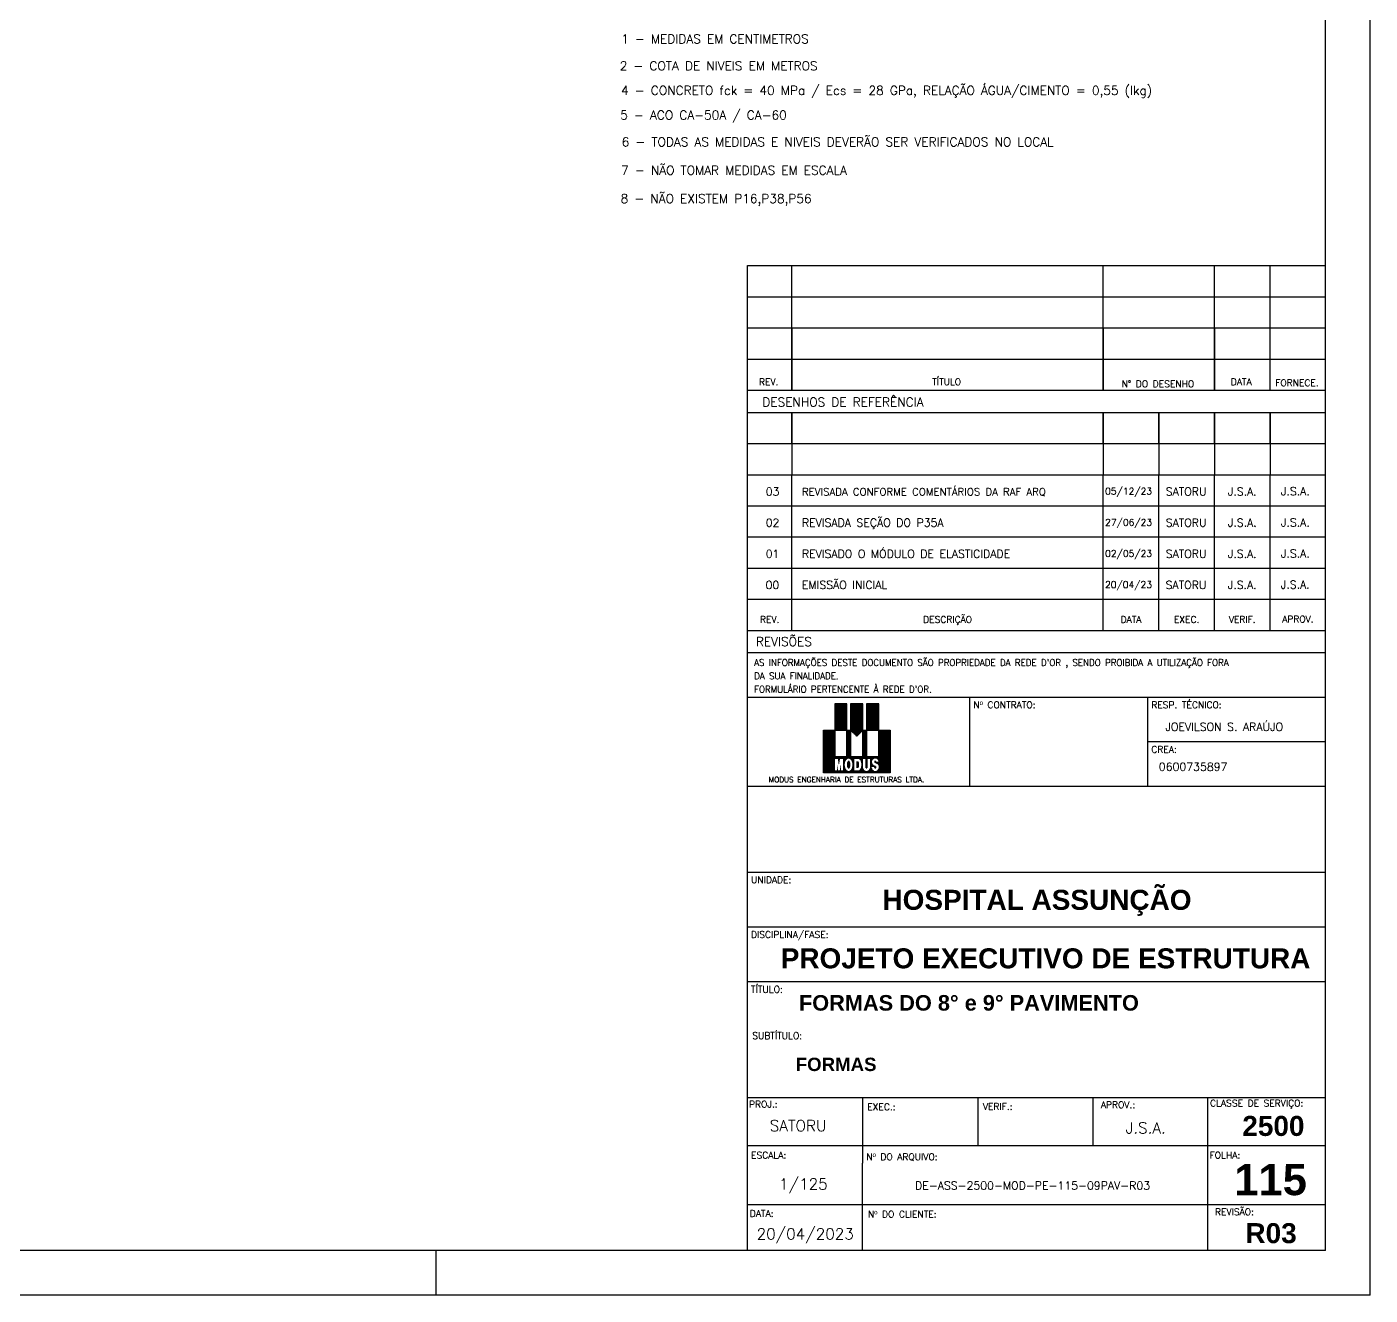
# Model space of a CAD drawing. Extents: x 551734 to 566609, y -375 to 10137.
# Drawn here: x 562834 to 566609, y -375 to 3188 of the extents above; entities that cross this region are included whole.
import ezdxf
from ezdxf.enums import TextEntityAlignment as Align

# ---------------------------------------------------------------- set-up
doc = ezdxf.new("R2010")
doc.units = 0
doc.header["$LTSCALE"] = 125
doc.header["$MEASUREMENT"] = 0
doc.layers.get('0').update_dxf_attribs({"linetype": 'CONTINUOUS'})
for name, color, linetype in [('01-FORM', 7, 'CONTINUOUS'), ('01TEXT', 2, 'CONTINUOUS'), ('216', 7, 'CONTINUOUS'), ('222', 6, 'CONTINUOUS'), ('226', 10, 'CONTINUOUS'), ('254', 254, 'CONTINUOUS'), ('car-t01', 1, 'CONTINUOUS')]:
    doc.layers.add(name, color=color, linetype=linetype)
doc.styles.add('ROMANS', font='ROMANS.shx')
doc.styles.get("Standard").update_dxf_attribs({"font": 'ROMANS.SHX'})

msp = doc.modelspace()

# ---------------------------------------------------------------- linework, layer by layer
for p, q in [((566609.2, -375.3), (566609.2, 10137.2)), ((563984.2, -375.3), (563984.2, -250.3)), ((566609.2, -375.3), (551734.2, -375.3))]:
    msp.add_line(p, q)
msp.add_lwpolyline([(563984.2, -375.3), (563984.2, -250.3)])
at = {"layer": '222'}
for q in [(566484.2, 10012.2), (552046.7, -250.3)]:
    msp.add_line((566484.2, -250.3), q, dxfattribs=at)
at = {"layer": '226'}
for p, q in [((565104.4, 1286), (565138.6, 1286)), ((565104.4, 1284.6), (565138.6, 1284.6)), ((565149.1, 1286), (565183.3, 1286)), ((565149.1, 1284.6), (565183.3, 1284.6)), ((565193.8, 1286), (565228, 1286)), ((565193.8, 1284.6), (565228, 1284.6)), ((565104.4, 1283.2), (565138.6, 1283.2)), ((565104.4, 1281.7), (565138.6, 1281.7)), ((565104.4, 1280.3), (565138.6, 1280.3)), ((565104.4, 1278.9), (565138.6, 1278.9)), ((565104.4, 1277.5), (565138.6, 1277.5)), ((565104.4, 1276), (565138.6, 1276)), ((565104.4, 1274.6), (565138.6, 1274.6)), ((565104.4, 1273.2), (565138.6, 1273.2)), ((565104.4, 1271.8), (565138.6, 1271.8)), ((565104.4, 1270.3), (565138.6, 1270.3)), ((565104.4, 1268.9), (565138.6, 1268.9)), ((565104.4, 1267.5), (565138.6, 1267.5)), ((565104.4, 1266.1), (565138.6, 1266.1)), ((565104.4, 1264.6), (565138.6, 1264.6)), ((565104.4, 1263.2), (565138.6, 1263.2)), ((565104.4, 1261.8), (565138.6, 1261.8)), ((565104.4, 1260.3), (565138.6, 1260.3)), ((565104.4, 1258.9), (565138.6, 1258.9)), ((565104.4, 1257.5), (565138.6, 1257.5)), ((565104.4, 1256.1), (565138.6, 1256.1)), ((565104.4, 1254.6), (565138.6, 1254.6)), ((565104.4, 1253.2), (565138.6, 1253.2)), ((565104.4, 1251.8), (565138.6, 1251.8)), ((565104.4, 1250.4), (565138.6, 1250.4)), ((565104.4, 1248.9), (565138.6, 1248.9)), ((565104.4, 1247.5), (565138.6, 1247.5)), ((565104.4, 1246.1), (565138.6, 1246.1)), ((565149.1, 1283.2), (565183.3, 1283.2)), ((565149.1, 1281.7), (565183.3, 1281.7)), ((565149.1, 1280.3), (565183.3, 1280.3)), ((565149.1, 1278.9), (565183.3, 1278.9)), ((565149.1, 1277.5), (565183.3, 1277.5)), ((565149.1, 1276), (565183.3, 1276)), ((565149.1, 1274.6), (565183.3, 1274.6)), ((565149.1, 1273.2), (565183.3, 1273.2)), ((565149.1, 1271.8), (565183.3, 1271.8)), ((565149.1, 1270.3), (565183.3, 1270.3)), ((565149.1, 1268.9), (565183.3, 1268.9)), ((565149.1, 1267.5), (565183.3, 1267.5)), ((565149.1, 1266.1), (565183.3, 1266.1)), ((565149.1, 1264.6), (565183.3, 1264.6)), ((565149.1, 1263.2), (565183.3, 1263.2)), ((565149.1, 1261.8), (565183.3, 1261.8)), ((565149.1, 1260.3), (565183.3, 1260.3)), ((565149.1, 1258.9), (565183.3, 1258.9)), ((565149.1, 1257.5), (565183.3, 1257.5)), ((565149.1, 1256.1), (565183.3, 1256.1)), ((565149.1, 1254.6), (565183.3, 1254.6)), ((565149.1, 1253.2), (565183.3, 1253.2)), ((565149.1, 1251.8), (565183.3, 1251.8)), ((565149.1, 1250.4), (565183.3, 1250.4)), ((565149.1, 1248.9), (565183.3, 1248.9)), ((565149.1, 1247.5), (565183.3, 1247.5)), ((565149.1, 1246.1), (565183.3, 1246.1)), ((565193.8, 1283.2), (565228, 1283.2)), ((565193.8, 1281.7), (565228, 1281.7)), ((565193.8, 1280.3), (565228, 1280.3)), ((565193.8, 1278.9), (565228, 1278.9)), ((565193.8, 1277.5), (565228, 1277.5)), ((565193.8, 1276), (565228, 1276)), ((565193.8, 1274.6), (565228, 1274.6)), ((565193.8, 1273.2), (565228, 1273.2)), ((565193.8, 1271.8), (565228, 1271.8)), ((565193.8, 1270.3), (565228, 1270.3)), ((565193.8, 1268.9), (565228, 1268.9)), ((565193.8, 1267.5), (565228, 1267.5)), ((565193.8, 1266.1), (565228, 1266.1)), ((565193.8, 1264.6), (565228, 1264.6)), ((565193.8, 1263.2), (565228, 1263.2)), ((565193.8, 1261.8), (565228, 1261.8)), ((565193.8, 1260.3), (565228, 1260.3)), ((565193.8, 1258.9), (565228, 1258.9)), ((565193.8, 1257.5), (565228, 1257.5)), ((565193.8, 1256.1), (565228, 1256.1)), ((565193.8, 1254.6), (565228, 1254.6)), ((565193.8, 1253.2), (565228, 1253.2)), ((565193.8, 1251.8), (565228, 1251.8)), ((565193.8, 1250.4), (565228, 1250.4)), ((565193.8, 1248.9), (565228, 1248.9)), ((565193.8, 1247.5), (565228, 1247.5)), ((565193.8, 1246.1), (565228, 1246.1)), ((565072.4, 1092.7), (565072.4, 1212.5)), ((565072.4, 1212.5), (565104.4, 1212.5)), ((565072.4, 1211.9), (565104.4, 1211.9)), ((565072.4, 1210.4), (565104.4, 1210.4)), ((565072.4, 1209), (565104.4, 1209)), ((565104.4, 1244.7), (565138.6, 1244.7)), ((565104.4, 1243.2), (565138.6, 1243.2)), ((565104.4, 1241.8), (565138.6, 1241.8)), ((565104.4, 1240.4), (565138.6, 1240.4)), ((565104.4, 1239), (565138.6, 1239)), ((565104.4, 1237.5), (565138.6, 1237.5)), ((565104.4, 1236.1), (565138.6, 1236.1)), ((565104.4, 1234.7), (565138.6, 1234.7)), ((565104.4, 1233.3), (565138.6, 1233.3)), ((565104.4, 1231.8), (565138.6, 1231.8)), ((565104.4, 1230.4), (565138.6, 1230.4)), ((565104.4, 1229), (565138.6, 1229)), ((565104.4, 1227.6), (565138.6, 1227.6)), ((565104.4, 1226.1), (565138.6, 1226.1)), ((565104.4, 1224.7), (565138.6, 1224.7)), ((565104.4, 1223.3), (565138.6, 1223.3)), ((565104.4, 1221.8), (565138.6, 1221.8)), ((565104.4, 1220.4), (565138.6, 1220.4)), ((565104.4, 1219), (565138.6, 1219)), ((565104.4, 1217.6), (565138.6, 1217.6)), ((565104.4, 1216.1), (565138.6, 1216.1)), ((565104.4, 1214.7), (565138.6, 1214.7)), ((565104.4, 1213.3), (565138.6, 1213.3)), ((565104.4, 1212.5), (565104.4, 1138.3)), ((565138.6, 1138.3), (565138.6, 1212.5)), ((565138.6, 1212.5), (565149.1, 1212.5)), ((565138.6, 1211.9), (565149.1, 1211.9)), ((565138.6, 1210.4), (565149.1, 1210.4)), ((565138.6, 1209), (565149.1, 1209)), ((565149.1, 1244.7), (565183.3, 1244.7)), ((565149.1, 1243.2), (565183.3, 1243.2)), ((565149.1, 1241.8), (565183.3, 1241.8)), ((565149.1, 1240.4), (565183.3, 1240.4)), ((565149.1, 1239), (565183.3, 1239)), ((565149.1, 1237.5), (565183.3, 1237.5)), ((565149.1, 1236.1), (565183.3, 1236.1)), ((565149.1, 1234.7), (565183.3, 1234.7)), ((565149.1, 1233.3), (565183.3, 1233.3)), ((565149.1, 1231.8), (565183.3, 1231.8)), ((565149.1, 1230.4), (565183.3, 1230.4)), ((565149.1, 1229), (565183.3, 1229)), ((565149.1, 1227.6), (565183.3, 1227.6)), ((565149.1, 1226.1), (565183.3, 1226.1)), ((565149.1, 1224.7), (565183.3, 1224.7)), ((565149.1, 1223.3), (565183.3, 1223.3)), ((565149.1, 1221.8), (565183.3, 1221.8)), ((565149.1, 1220.4), (565183.3, 1220.4)), ((565149.1, 1219), (565183.3, 1219)), ((565149.1, 1217.6), (565183.3, 1217.6)), ((565149.1, 1216.1), (565183.3, 1216.1)), ((565149.1, 1214.7), (565183.3, 1214.7)), ((565149.1, 1213.3), (565183.3, 1213.3)), ((565149.1, 1212.5), (565149.1, 1138.3)), ((565149.7, 1211.9), (565182.7, 1211.9)), ((565151.1, 1210.4), (565181.3, 1210.4)), ((565152.5, 1209), (565179.9, 1209)), ((565183.3, 1138.3), (565183.3, 1212.5)), ((565183.3, 1212.5), (565193.8, 1212.5)), ((565183.3, 1211.9), (565193.8, 1211.9)), ((565183.3, 1210.4), (565193.8, 1210.4)), ((565183.3, 1209), (565193.8, 1209)), ((565193.8, 1244.7), (565228, 1244.7)), ((565193.8, 1243.2), (565228, 1243.2)), ((565193.8, 1241.8), (565228, 1241.8)), ((565193.8, 1240.4), (565228, 1240.4)), ((565193.8, 1239), (565228, 1239)), ((565193.8, 1237.5), (565228, 1237.5)), ((565193.8, 1236.1), (565228, 1236.1)), ((565193.8, 1234.7), (565228, 1234.7)), ((565193.8, 1233.3), (565228, 1233.3)), ((565193.8, 1231.8), (565228, 1231.8)), ((565193.8, 1230.4), (565228, 1230.4)), ((565193.8, 1229), (565228, 1229)), ((565193.8, 1227.6), (565228, 1227.6)), ((565193.8, 1226.1), (565228, 1226.1)), ((565193.8, 1224.7), (565228, 1224.7)), ((565193.8, 1223.3), (565228, 1223.3)), ((565193.8, 1221.8), (565228, 1221.8)), ((565193.8, 1220.4), (565228, 1220.4)), ((565193.8, 1219), (565228, 1219)), ((565193.8, 1217.6), (565228, 1217.6)), ((565193.8, 1216.1), (565228, 1216.1)), ((565193.8, 1214.7), (565228, 1214.7)), ((565193.8, 1213.3), (565228, 1213.3)), ((565193.8, 1212.5), (565193.8, 1138.3)), ((565228, 1212.5), (565260, 1212.5)), ((565228, 1138.3), (565228, 1212.5)), ((565228, 1211.9), (565260, 1211.9)), ((565228, 1210.4), (565260, 1210.4)), ((565228, 1209), (565260, 1209)), ((565260, 1212.5), (565260, 1092.7)), ((565072.4, 1207.6), (565104.4, 1207.6)), ((565072.4, 1206.2), (565104.4, 1206.2)), ((565072.4, 1204.7), (565104.4, 1204.7)), ((565072.4, 1203.3), (565104.4, 1203.3)), ((565072.4, 1201.9), (565104.4, 1201.9)), ((565072.4, 1200.5), (565104.4, 1200.5)), ((565072.4, 1199), (565104.4, 1199)), ((565072.4, 1197.6), (565104.4, 1197.6)), ((565072.4, 1196.2), (565104.4, 1196.2)), ((565072.4, 1194.8), (565104.4, 1194.8)), ((565072.4, 1193.3), (565104.4, 1193.3)), ((565072.4, 1191.9), (565104.4, 1191.9)), ((565072.4, 1190.5), (565104.4, 1190.5)), ((565072.4, 1189), (565104.4, 1189)), ((565072.4, 1187.6), (565104.4, 1187.6)), ((565072.4, 1186.2), (565104.4, 1186.2)), ((565072.4, 1184.8), (565104.4, 1184.8)), ((565072.4, 1183.3), (565104.4, 1183.3)), ((565072.4, 1181.9), (565104.4, 1181.9)), ((565072.4, 1180.5), (565104.4, 1180.5)), ((565072.4, 1179.1), (565104.4, 1179.1)), ((565072.4, 1177.6), (565104.4, 1177.6)), ((565072.4, 1176.2), (565104.4, 1176.2)), ((565072.4, 1174.8), (565104.4, 1174.8)), ((565072.4, 1173.4), (565104.4, 1173.4)), ((565072.4, 1171.9), (565104.4, 1171.9)), ((565072.4, 1170.5), (565104.4, 1170.5)), ((565138.6, 1207.6), (565149.1, 1207.6)), ((565138.6, 1206.2), (565149.1, 1206.2)), ((565138.6, 1204.7), (565149.1, 1204.7)), ((565138.6, 1203.3), (565149.1, 1203.3)), ((565138.6, 1201.9), (565149.1, 1201.9)), ((565138.6, 1200.5), (565149.1, 1200.5)), ((565138.6, 1199), (565149.1, 1199)), ((565138.6, 1197.6), (565149.1, 1197.6)), ((565138.6, 1196.2), (565149.1, 1196.2)), ((565138.6, 1194.8), (565149.1, 1194.8)), ((565138.6, 1193.3), (565149.1, 1193.3)), ((565138.6, 1191.9), (565149.1, 1191.9)), ((565138.6, 1190.5), (565149.1, 1190.5)), ((565138.6, 1189), (565149.1, 1189)), ((565138.6, 1187.6), (565149.1, 1187.6)), ((565138.6, 1186.2), (565149.1, 1186.2)), ((565138.6, 1184.8), (565149.1, 1184.8)), ((565138.6, 1183.3), (565149.1, 1183.3)), ((565138.6, 1181.9), (565149.1, 1181.9)), ((565138.6, 1180.5), (565149.1, 1180.5)), ((565138.6, 1179.1), (565149.1, 1179.1)), ((565138.6, 1177.6), (565149.1, 1177.6)), ((565138.6, 1176.2), (565149.1, 1176.2)), ((565138.6, 1174.8), (565149.1, 1174.8)), ((565138.6, 1173.4), (565149.1, 1173.4)), ((565138.6, 1171.9), (565149.1, 1171.9)), ((565138.6, 1170.5), (565149.1, 1170.5)), ((565154, 1207.6), (565178.4, 1207.6)), ((565155.4, 1206.2), (565177, 1206.2)), ((565156.8, 1204.7), (565175.6, 1204.7)), ((565158.3, 1203.3), (565174.1, 1203.3)), ((565159.7, 1201.9), (565172.7, 1201.9)), ((565161.1, 1200.5), (565171.3, 1200.5)), ((565162.5, 1199), (565169.9, 1199)), ((565164, 1197.6), (565168.4, 1197.6)), ((565165.4, 1196.2), (565167, 1196.2)), ((565183.3, 1207.6), (565193.8, 1207.6)), ((565183.3, 1206.2), (565193.8, 1206.2)), ((565183.3, 1204.7), (565193.8, 1204.7)), ((565183.3, 1203.3), (565193.8, 1203.3)), ((565183.3, 1201.9), (565193.8, 1201.9)), ((565183.3, 1200.5), (565193.8, 1200.5)), ((565183.3, 1199), (565193.8, 1199)), ((565183.3, 1197.6), (565193.8, 1197.6)), ((565183.3, 1196.2), (565193.8, 1196.2)), ((565183.3, 1194.8), (565193.8, 1194.8)), ((565183.3, 1193.3), (565193.8, 1193.3)), ((565183.3, 1191.9), (565193.8, 1191.9)), ((565183.3, 1190.5), (565193.8, 1190.5)), ((565183.3, 1189), (565193.8, 1189)), ((565183.3, 1187.6), (565193.8, 1187.6)), ((565183.3, 1186.2), (565193.8, 1186.2)), ((565183.3, 1184.8), (565193.8, 1184.8)), ((565183.3, 1183.3), (565193.8, 1183.3)), ((565183.3, 1181.9), (565193.8, 1181.9)), ((565183.3, 1180.5), (565193.8, 1180.5)), ((565183.3, 1179.1), (565193.8, 1179.1)), ((565183.3, 1177.6), (565193.8, 1177.6)), ((565183.3, 1176.2), (565193.8, 1176.2)), ((565183.3, 1174.8), (565193.8, 1174.8)), ((565183.3, 1173.4), (565193.8, 1173.4)), ((565183.3, 1171.9), (565193.8, 1171.9)), ((565183.3, 1170.5), (565193.8, 1170.5)), ((565228, 1207.6), (565260, 1207.6)), ((565228, 1206.2), (565260, 1206.2)), ((565228, 1204.7), (565260, 1204.7)), ((565228, 1203.3), (565260, 1203.3)), ((565228, 1201.9), (565260, 1201.9)), ((565228, 1200.5), (565260, 1200.5)), ((565228, 1199), (565260, 1199)), ((565228, 1197.6), (565260, 1197.6)), ((565228, 1196.2), (565260, 1196.2)), ((565228, 1194.8), (565260, 1194.8)), ((565228, 1193.3), (565260, 1193.3)), ((565228, 1191.9), (565260, 1191.9)), ((565228, 1190.5), (565260, 1190.5)), ((565228, 1189), (565260, 1189)), ((565228, 1187.6), (565260, 1187.6)), ((565228, 1186.2), (565260, 1186.2)), ((565228, 1184.8), (565260, 1184.8)), ((565228, 1183.3), (565260, 1183.3)), ((565228, 1181.9), (565260, 1181.9)), ((565228, 1180.5), (565260, 1180.5)), ((565228, 1179.1), (565260, 1179.1)), ((565228, 1177.6), (565260, 1177.6)), ((565228, 1176.2), (565260, 1176.2)), ((565228, 1174.8), (565260, 1174.8)), ((565228, 1173.4), (565260, 1173.4)), ((565228, 1171.9), (565260, 1171.9)), ((565228, 1170.5), (565260, 1170.5)), ((565072.4, 1169.1), (565104.4, 1169.1)), ((565072.4, 1167.7), (565104.4, 1167.7)), ((565072.4, 1166.2), (565104.4, 1166.2)), ((565072.4, 1164.8), (565104.4, 1164.8)), ((565072.4, 1163.4), (565104.4, 1163.4)), ((565072.4, 1162), (565104.4, 1162)), ((565072.4, 1160.5), (565104.4, 1160.5)), ((565072.4, 1159.1), (565104.4, 1159.1)), ((565072.4, 1157.7), (565104.4, 1157.7)), ((565072.4, 1156.3), (565104.4, 1156.3)), ((565072.4, 1154.8), (565104.4, 1154.8)), ((565072.4, 1153.4), (565104.4, 1153.4)), ((565072.4, 1152), (565104.4, 1152)), ((565072.4, 1150.5), (565104.4, 1150.5)), ((565072.4, 1149.1), (565104.4, 1149.1)), ((565072.4, 1147.7), (565104.4, 1147.7)), ((565072.4, 1146.3), (565104.4, 1146.3)), ((565072.4, 1144.8), (565104.4, 1144.8)), ((565072.4, 1143.4), (565104.4, 1143.4)), ((565072.4, 1142), (565104.4, 1142)), ((565072.4, 1140.6), (565104.4, 1140.6)), ((565072.4, 1139.1), (565104.4, 1139.1)), ((565072.4, 1137.7), (565260, 1137.7)), ((565072.4, 1136.3), (565260, 1136.3)), ((565072.4, 1134.9), (565260, 1134.9)), ((565072.4, 1133.4), (565140.6, 1133.4)), ((565104.4, 1138.3), (565138.6, 1138.3)), ((565138.6, 1169.1), (565149.1, 1169.1)), ((565138.6, 1167.7), (565149.1, 1167.7)), ((565138.6, 1166.2), (565149.1, 1166.2)), ((565138.6, 1164.8), (565149.1, 1164.8)), ((565138.6, 1163.4), (565149.1, 1163.4)), ((565138.6, 1162), (565149.1, 1162)), ((565138.6, 1160.5), (565149.1, 1160.5)), ((565138.6, 1159.1), (565149.1, 1159.1)), ((565138.6, 1157.7), (565149.1, 1157.7)), ((565138.6, 1156.3), (565149.1, 1156.3)), ((565138.6, 1154.8), (565149.1, 1154.8)), ((565138.6, 1153.4), (565149.1, 1153.4)), ((565138.6, 1152), (565149.1, 1152)), ((565138.6, 1150.5), (565149.1, 1150.5)), ((565138.6, 1149.1), (565149.1, 1149.1)), ((565138.6, 1147.7), (565149.1, 1147.7)), ((565138.6, 1146.3), (565149.1, 1146.3)), ((565138.6, 1144.8), (565149.1, 1144.8)), ((565138.6, 1143.4), (565149.1, 1143.4)), ((565138.6, 1142), (565149.1, 1142)), ((565138.6, 1140.6), (565149.1, 1140.6)), ((565138.6, 1139.1), (565149.1, 1139.1)), ((565146.3, 1133.4), (565214.1, 1133.4)), ((565149.1, 1138.3), (565183.3, 1138.3)), ((565183.3, 1169.1), (565193.8, 1169.1)), ((565183.3, 1167.7), (565193.8, 1167.7)), ((565183.3, 1166.2), (565193.8, 1166.2)), ((565183.3, 1164.8), (565193.8, 1164.8)), ((565183.3, 1163.4), (565193.8, 1163.4)), ((565183.3, 1162), (565193.8, 1162)), ((565183.3, 1160.5), (565193.8, 1160.5)), ((565183.3, 1159.1), (565193.8, 1159.1)), ((565183.3, 1157.7), (565193.8, 1157.7)), ((565183.3, 1156.3), (565193.8, 1156.3)), ((565183.3, 1154.8), (565193.8, 1154.8)), ((565183.3, 1153.4), (565193.8, 1153.4)), ((565183.3, 1152), (565193.8, 1152)), ((565183.3, 1150.5), (565193.8, 1150.5)), ((565183.3, 1149.1), (565193.8, 1149.1)), ((565183.3, 1147.7), (565193.8, 1147.7)), ((565183.3, 1146.3), (565193.8, 1146.3)), ((565183.3, 1144.8), (565193.8, 1144.8)), ((565183.3, 1143.4), (565193.8, 1143.4)), ((565183.3, 1142), (565193.8, 1142)), ((565183.3, 1140.6), (565193.8, 1140.6)), ((565183.3, 1139.1), (565193.8, 1139.1)), ((565193.8, 1138.3), (565228, 1138.3)), ((565223, 1133.4), (565260, 1133.4)), ((565228, 1169.1), (565260, 1169.1)), ((565228, 1167.7), (565260, 1167.7)), ((565228, 1166.2), (565260, 1166.2)), ((565228, 1164.8), (565260, 1164.8)), ((565228, 1163.4), (565260, 1163.4)), ((565228, 1162), (565260, 1162)), ((565228, 1160.5), (565260, 1160.5)), ((565228, 1159.1), (565260, 1159.1)), ((565228, 1157.7), (565260, 1157.7)), ((565228, 1156.3), (565260, 1156.3)), ((565228, 1154.8), (565260, 1154.8)), ((565228, 1153.4), (565260, 1153.4)), ((565228, 1152), (565260, 1152)), ((565228, 1150.5), (565260, 1150.5)), ((565228, 1149.1), (565260, 1149.1)), ((565228, 1147.7), (565260, 1147.7)), ((565228, 1146.3), (565260, 1146.3)), ((565228, 1144.8), (565260, 1144.8)), ((565228, 1143.4), (565260, 1143.4)), ((565228, 1142), (565260, 1142)), ((565228, 1140.6), (565260, 1140.6)), ((565228, 1139.1), (565260, 1139.1)), ((565072.4, 1132), (565104.3, 1132)), ((565072.4, 1130.6), (565104.3, 1130.6)), ((565072.4, 1129.2), (565104.3, 1129.2)), ((565072.4, 1127.7), (565104.3, 1127.7)), ((565072.4, 1126.3), (565104.3, 1126.3)), ((565072.4, 1124.9), (565104.3, 1124.9)), ((565072.4, 1123.5), (565104.3, 1123.5)), ((565072.4, 1122), (565104.3, 1122)), ((565072.4, 1120.6), (565104.3, 1120.6)), ((565072.4, 1119.2), (565104.3, 1119.2)), ((565072.4, 1117.8), (565104.3, 1117.8)), ((565072.4, 1116.3), (565104.3, 1116.3)), ((565072.4, 1114.9), (565104.3, 1114.9)), ((565072.4, 1113.5), (565104.3, 1113.5)), ((565072.4, 1112), (565104.3, 1112)), ((565072.4, 1110.6), (565104.3, 1110.6)), ((565072.4, 1109.2), (565104.3, 1109.2)), ((565072.4, 1107.8), (565104.3, 1107.8)), ((565072.4, 1106.3), (565104.3, 1106.3)), ((565072.4, 1104.9), (565104.3, 1104.9)), ((565072.4, 1103.5), (565104.3, 1103.5)), ((565072.4, 1102.1), (565104.3, 1102.1)), ((565072.4, 1100.6), (565104.3, 1100.6)), ((565072.4, 1099.2), (565104.3, 1099.2)), ((565072.4, 1097.8), (565139.9, 1097.8)), ((565072.4, 1096.4), (565260, 1096.4)), ((565072.4, 1094.9), (565260, 1094.9)), ((565110.9, 1113.5), (565110.9, 1113.5)), ((565110.9, 1112), (565111.1, 1112)), ((565110.9, 1110.6), (565111.4, 1110.6)), ((565110.9, 1109.2), (565111.6, 1109.2)), ((565110.9, 1107.8), (565111.8, 1107.8)), ((565110.9, 1106.3), (565112.1, 1106.3)), ((565110.9, 1104.9), (565112.3, 1104.9)), ((565110.9, 1103.5), (565112.5, 1103.5)), ((565110.9, 1102.1), (565112.8, 1102.1)), ((565110.9, 1100.6), (565113, 1100.6)), ((565110.9, 1099.2), (565113.3, 1099.2)), ((565113.7, 1132), (565118.7, 1132)), ((565113.9, 1130.6), (565118.5, 1130.6)), ((565114.1, 1129.2), (565118.2, 1129.2)), ((565114.4, 1127.7), (565118, 1127.7)), ((565114.6, 1126.3), (565117.7, 1126.3)), ((565114.8, 1124.9), (565117.5, 1124.9)), ((565115, 1123.5), (565117.3, 1123.5)), ((565115.2, 1122), (565117, 1122)), ((565115.4, 1120.6), (565116.8, 1120.6)), ((565115.6, 1119.2), (565116.6, 1119.2)), ((565115.8, 1117.8), (565116.3, 1117.8)), ((565116, 1116.3), (565116.1, 1116.3)), ((565119, 1099.2), (565121.3, 1099.2)), ((565119.3, 1100.6), (565121.4, 1100.6)), ((565119.5, 1102.1), (565121.4, 1102.1)), ((565119.7, 1103.5), (565121.4, 1103.5)), ((565120, 1104.9), (565121.4, 1104.9)), ((565120.2, 1106.3), (565121.4, 1106.3)), ((565120.4, 1107.8), (565121.4, 1107.8)), ((565120.7, 1109.2), (565121.4, 1109.2)), ((565120.9, 1110.6), (565121.4, 1110.6)), ((565121.1, 1112), (565121.4, 1112)), ((565121.4, 1113.5), (565121.4, 1113.5)), ((565128.2, 1132), (565138.3, 1132)), ((565128.2, 1130.6), (565136.8, 1130.6)), ((565128.2, 1129.2), (565135.7, 1129.2)), ((565128.2, 1127.7), (565134.8, 1127.7)), ((565128.2, 1126.3), (565134.1, 1126.3)), ((565128.2, 1124.9), (565133.5, 1124.9)), ((565128.2, 1123.5), (565133.1, 1123.5)), ((565128.2, 1122), (565132.7, 1122)), ((565128.2, 1120.6), (565132.4, 1120.6)), ((565128.2, 1119.2), (565132.2, 1119.2)), ((565128.2, 1117.8), (565132.1, 1117.8)), ((565128.2, 1116.3), (565132, 1116.3)), ((565128.2, 1114.9), (565132, 1114.9)), ((565128.2, 1113.5), (565132.1, 1113.5)), ((565128.2, 1112), (565132.2, 1112)), ((565128.2, 1110.6), (565132.4, 1110.6)), ((565128.2, 1109.2), (565132.7, 1109.2)), ((565128.2, 1107.8), (565133, 1107.8)), ((565128.2, 1106.3), (565133.4, 1106.3)), ((565128.2, 1104.9), (565134, 1104.9)), ((565128.2, 1103.5), (565134.7, 1103.5)), ((565128.2, 1102.1), (565135.5, 1102.1)), ((565128.2, 1100.6), (565136.5, 1100.6)), ((565128.2, 1099.2), (565137.9, 1099.2)), ((565139.1, 1116.3), (565147.7, 1116.3)), ((565139.1, 1114.9), (565147.7, 1114.9)), ((565139.2, 1117.8), (565147.6, 1117.8)), ((565139.2, 1113.5), (565147.6, 1113.5)), ((565139.4, 1119.2), (565147.4, 1119.2)), ((565139.4, 1112), (565147.5, 1112)), ((565139.7, 1120.6), (565147.1, 1120.6)), ((565139.7, 1110.6), (565147.2, 1110.6)), ((565140.1, 1109.2), (565146.7, 1109.2)), ((565140.2, 1122), (565146.6, 1122)), ((565140.8, 1107.8), (565146.1, 1107.8)), ((565140.9, 1123.5), (565145.9, 1123.5)), ((565141.9, 1106.3), (565144.9, 1106.3)), ((565142.1, 1124.9), (565144.7, 1124.9)), ((565147, 1097.8), (565190.3, 1097.8)), ((565148.5, 1132), (565158.6, 1132)), ((565148.9, 1099.2), (565158.6, 1099.2)), ((565150, 1130.6), (565158.6, 1130.6)), ((565150.3, 1100.6), (565158.6, 1100.6)), ((565151.1, 1129.2), (565158.6, 1129.2)), ((565151.3, 1102.1), (565158.6, 1102.1)), ((565152, 1127.7), (565158.6, 1127.7)), ((565152.2, 1103.5), (565158.6, 1103.5)), ((565152.7, 1126.3), (565158.6, 1126.3)), ((565152.9, 1104.9), (565158.6, 1104.9)), ((565153.3, 1124.9), (565158.6, 1124.9)), ((565153.4, 1106.3), (565158.6, 1106.3)), ((565153.7, 1123.5), (565158.6, 1123.5)), ((565153.8, 1107.8), (565158.6, 1107.8)), ((565154.1, 1122), (565158.6, 1122)), ((565154.2, 1109.2), (565158.6, 1109.2)), ((565154.4, 1120.6), (565158.6, 1120.6)), ((565154.4, 1110.6), (565158.6, 1110.6)), ((565154.6, 1119.2), (565158.6, 1119.2)), ((565154.6, 1112), (565158.6, 1112)), ((565154.7, 1117.8), (565158.6, 1117.8)), ((565154.8, 1116.3), (565158.6, 1116.3)), ((565154.8, 1114.9), (565158.6, 1114.9)), ((565154.8, 1113.5), (565158.6, 1113.5)), ((565165.4, 1123.5), (565170, 1123.5)), ((565165.4, 1122), (565171.1, 1122)), ((565165.4, 1120.6), (565171.7, 1120.6)), ((565165.4, 1119.2), (565172.1, 1119.2)), ((565165.4, 1117.8), (565172.3, 1117.8)), ((565165.4, 1116.3), (565172.4, 1116.3)), ((565165.4, 1114.9), (565172.4, 1114.9)), ((565165.4, 1113.5), (565172.4, 1113.5)), ((565165.4, 1112), (565172.3, 1112)), ((565165.4, 1110.6), (565172, 1110.6)), ((565165.4, 1109.2), (565171.2, 1109.2)), ((565165.4, 1107.8), (565170.1, 1107.8)), ((565173.8, 1099.2), (565187.6, 1099.2)), ((565173.9, 1132), (565183.3, 1132)), ((565175.2, 1100.6), (565186.2, 1100.6)), ((565175.4, 1130.6), (565183.3, 1130.6)), ((565176.2, 1102.1), (565185.3, 1102.1)), ((565176.4, 1129.2), (565183.3, 1129.2)), ((565177.1, 1103.5), (565184.7, 1103.5)), ((565177.4, 1127.7), (565183.3, 1127.7)), ((565177.8, 1104.9), (565184.1, 1104.9)), ((565177.9, 1126.3), (565183.3, 1126.3)), ((565178.3, 1106.3), (565183.8, 1106.3)), ((565178.5, 1124.9), (565183.3, 1124.9)), ((565178.7, 1107.8), (565183.5, 1107.8)), ((565178.8, 1123.5), (565183.3, 1123.5)), ((565179.1, 1122), (565183.3, 1122)), ((565179.1, 1109.2), (565183.4, 1109.2)), ((565179.2, 1120.6), (565183.4, 1120.6)), ((565179.2, 1110.6), (565183.4, 1110.6)), ((565179.4, 1119.2), (565183.4, 1119.2)), ((565179.4, 1112), (565183.4, 1112)), ((565179.5, 1117.8), (565183.4, 1117.8)), ((565179.5, 1116.3), (565183.4, 1116.3)), ((565179.5, 1114.9), (565183.4, 1114.9)), ((565179.5, 1113.5), (565183.4, 1113.5)), ((565190.6, 1132), (565196.8, 1132)), ((565190.6, 1130.6), (565196.8, 1130.6)), ((565190.6, 1129.2), (565196.8, 1129.2)), ((565190.6, 1127.7), (565196.8, 1127.7)), ((565190.6, 1126.3), (565196.8, 1126.3)), ((565190.7, 1124.9), (565196.8, 1124.9)), ((565190.7, 1123.5), (565196.8, 1123.5)), ((565190.7, 1122), (565196.8, 1122)), ((565190.7, 1120.6), (565196.8, 1120.6)), ((565190.7, 1119.2), (565196.8, 1119.2)), ((565190.7, 1117.8), (565196.8, 1117.8)), ((565190.7, 1116.3), (565196.8, 1116.3)), ((565190.7, 1114.9), (565196.8, 1114.9)), ((565190.7, 1113.5), (565196.8, 1113.5)), ((565190.7, 1112), (565196.8, 1112)), ((565190.7, 1110.6), (565196.8, 1110.6)), ((565190.8, 1109.2), (565196.6, 1109.2)), ((565191.3, 1107.8), (565196.1, 1107.8)), ((565193.2, 1106.3), (565194.8, 1106.3)), ((565197.4, 1097.8), (565214.2, 1097.8)), ((565199.8, 1099.2), (565212.2, 1099.2)), ((565201.2, 1100.6), (565210.8, 1100.6)), ((565202.2, 1102.1), (565210, 1102.1)), ((565202.9, 1103.5), (565209.2, 1103.5)), ((565203.4, 1104.9), (565208.7, 1104.9)), ((565203.8, 1106.3), (565208.2, 1106.3)), ((565204.1, 1132), (565212.3, 1132)), ((565204.1, 1130.6), (565210.9, 1130.6)), ((565204.1, 1129.2), (565209.8, 1129.2)), ((565204.1, 1127.7), (565209.4, 1127.7)), ((565204.1, 1126.3), (565209.1, 1126.3)), ((565204.1, 1124.9), (565208.8, 1124.9)), ((565204.1, 1107.8), (565208, 1107.8)), ((565204.2, 1123.5), (565208.8, 1123.5)), ((565204.2, 1122), (565208.8, 1122)), ((565204.2, 1120.6), (565209.1, 1120.6)), ((565204.2, 1119.2), (565209.5, 1119.2)), ((565204.2, 1117.8), (565209.9, 1117.8)), ((565204.2, 1116.3), (565210.7, 1116.3)), ((565204.2, 1114.9), (565211.5, 1114.9)), ((565204.2, 1113.5), (565213.2, 1113.5)), ((565204.2, 1112), (565216.1, 1112)), ((565204.2, 1110.6), (565219.1, 1110.6)), ((565204.2, 1109.2), (565207.9, 1109.2)), ((565215.4, 1109.2), (565220.6, 1109.2)), ((565215.8, 1107.8), (565220.6, 1107.8)), ((565216.2, 1123.5), (565220.4, 1123.5)), ((565216.6, 1124.9), (565219.7, 1124.9)), ((565216.7, 1106.3), (565220.3, 1106.3)), ((565217, 1122), (565260, 1122)), ((565220.1, 1120.6), (565260, 1120.6)), ((565222.7, 1097.8), (565260, 1097.8)), ((565223.2, 1119.2), (565260, 1119.2)), ((565224.4, 1132), (565260, 1132)), ((565224.7, 1099.2), (565260, 1099.2)), ((565225.5, 1130.6), (565260, 1130.6)), ((565225.6, 1117.8), (565260, 1117.8)), ((565226, 1100.6), (565260, 1100.6)), ((565226.4, 1129.2), (565260, 1129.2)), ((565226.5, 1116.3), (565260, 1116.3)), ((565226.8, 1102.1), (565260, 1102.1)), ((565227.2, 1127.7), (565260, 1127.7)), ((565227.5, 1114.9), (565260, 1114.9)), ((565227.6, 1103.5), (565260, 1103.5)), ((565227.7, 1126.3), (565260, 1126.3)), ((565227.9, 1124.9), (565260, 1124.9)), ((565228, 1104.9), (565260, 1104.9)), ((565228.1, 1123.5), (565260, 1123.5)), ((565228.4, 1113.5), (565260, 1113.5)), ((565228.4, 1106.3), (565260, 1106.3)), ((565228.6, 1112), (565260, 1112)), ((565228.6, 1109.2), (565260, 1109.2)), ((565228.6, 1107.8), (565260, 1107.8)), ((565228.7, 1110.6), (565260, 1110.6)), ((565072.4, 1093.5), (565260, 1093.5)), ((565260, 1092.7), (565072.4, 1092.7))]:
    msp.add_line(p, q, dxfattribs=at)
for points in [[(565104.4, 1212.5), (565138.6, 1212.5), (565138.6, 1286.6), (565104.4, 1286.6), (565104.4, 1212.5)], [(565149.1, 1212.5), (565166.2, 1195.4), (565183.3, 1212.5), (565183.3, 1286.6), (565149.1, 1286.6), (565149.1, 1212.5)], [(565193.8, 1212.5), (565228, 1212.5), (565228, 1286.6), (565193.8, 1286.6), (565193.8, 1212.5)]]:
    msp.add_lwpolyline(points, dxfattribs=at)
at = {"layer": '254'}
for p, q in [((564859, 2517.6), (566484.2, 2517.6)), ((564984.2, 2167.6), (564984.2, 2517.6)), ((565859.2, 2167.6), (565859.2, 2517.6)), ((566171.7, 2167.6), (566171.7, 2517.6)), ((566327.9, 2167.6), (566327.9, 2517.6)), ((566484.2, -250.3), (566484.2, 2517.6)), ((564859, 2430.1), (566484.2, 2430.1)), ((564859, 2342.6), (566484.2, 2342.6)), ((564859, 2342.6), (566484.2, 2342.6)), ((564984.2, 2342.6), (564984.2, 2167.6)), ((565859.2, 2342.6), (565859.2, 2167.6)), ((566171.7, 2342.6), (566171.7, 2167.6)), ((564859, 2255.1), (566484.2, 2255.1)), ((564859, 2167.6), (566484.2, 2167.6)), ((564859, 2167.6), (566484.2, 2167.6)), ((564859, 2105.1), (566484.2, 2105.1)), ((564984.2, 2105.1), (564984.2, 1930.1)), ((564984.2, 2017.6), (564984.2, 2105.1)), ((565859.2, 2105.1), (565859.2, 1930.1)), ((565859.2, 2017.6), (565859.2, 2105.1)), ((566015.4, 2105.1), (566015.4, 1930.1)), ((566015.4, 2017.6), (566015.4, 2105.1)), ((566171.7, 2105.1), (566171.7, 1930.1)), ((566171.7, 2017.6), (566171.7, 2105.1)), ((566327.9, 2105.1), (566327.9, 1930.1)), ((566327.9, 2017.6), (566327.9, 2105.1)), ((564859, 2017.6), (566484.2, 2017.6)), ((564859, 1930.1), (566484.2, 1930.1)), ((564984.2, 1492.6), (564984.2, 1930.1)), ((565859.2, 1492.6), (565859.2, 1930.1)), ((566015.4, 1492.6), (566015.4, 1930.1)), ((566171.7, 1492.6), (566171.7, 1930.1)), ((566327.9, 1492.6), (566327.9, 1930.1)), ((564859, 1842.6), (566484.2, 1842.6)), ((564859, 1755.1), (566484.2, 1755.1)), ((564859, 1667.6), (566484.2, 1667.6)), ((564859, 1580.1), (566484.2, 1580.1)), ((564859, 1492.6), (566484.2, 1492.6)), ((564859.2, 1492.6), (566484.2, 1492.6)), ((564859.2, 1430.1), (566484.2, 1430.1)), ((564859.2, 1305.1), (566484.2, 1305.1)), ((565484.2, 1055.1), (565484.2, 1305.1)), ((565984.2, 1055.1), (565984.2, 1305.1)), ((565984.2, 1180.1), (566484.2, 1180.1)), ((564859.2, 1055.1), (566484.2, 1055.1)), ((564859.2, 813.3), (566484.2, 813.3)), ((564859.2, 659.6), (566484.2, 659.6)), ((564859.2, 505.8), (566484.2, 505.8)), ((564859.2, 180.1), (566484.2, 180.1)), ((565182.7, 180.1), (565182.7, -4.9)), ((565506.2, 180.1), (565506.2, 45)), ((565829.7, 180.1), (565829.7, 45)), ((566153.1, -250.3), (566153.1, 180.1)), ((564859.2, 45), (566077.9, 45)), ((566070.7, 45), (566483.1, 45)), ((565182.7, -250.3), (565182.7, -4.9)), ((564859.2, -120.2), (566484.2, -120.2))]:
    msp.add_line(p, q, dxfattribs=at)
msp.add_lwpolyline([(564859.2, -250.3), (564859.2, 2517.6)], dxfattribs=at)

# ---------------------------------------------------------------- texts
at = {"layer": '01-FORM', "style": 'ROMANS'}
for s, height, p in [('REV.', 18.75, (564918.9, 2181.6)), ('TÍTULO', 18.75, (565418.9, 2181.7)), ('N° DO DESENHO', 18.75, (566012.6, 2175.9)), ('DATA', 18.75, (566247, 2181.5)), ('FORNECE.', 18.75, (566403.7, 2178.9)), ('DESENHOS DE REFERÊNCIA', 25, (565127.5, 2121.5)), ('REV.', 18.75, (564921.7, 1513.9)), ('DESCRIÇÃO', 18.75, (565421.7, 1514)), ('DATA', 18.75, (565937.3, 1513.9)), ('EXEC.', 18.75, (566093.6, 1513.9)), ('VERIF.', 18.75, (566249.8, 1514)), ('APROV.', 18.75, (566406.1, 1514.8)), ('REVISÕES', 25, (564961.4, 1448.7))]:
    msp.add_text(s, height=height, dxfattribs=at).set_placement(p, align=Align.CENTER)
at = {"layer": '01-FORM', "style": 'ROMANS', "width": 0.95}
for s, p in [("AS INFORMAÇÕES DESTE DOCUMENTO SÃO PROPRIEDADE DA REDE D'OR , SENDO PROIBIDA A UTILIZAÇÃO FORA", (564877.9, 1392.6)), ('DA SUA FINALIDADE.', (564877.9, 1355.1)), ("FORMULÁRIO PERTENCENTE À REDE D'OR.", (564877.9, 1317.6))]:
    msp.add_text(s, height=18.75, dxfattribs=at).set_placement(p)
at = {"layer": '01-FORM', "style": 'ROMANS'}
for s, height, p in [('Nº CONTRATO:', 18.75, (565494.2, 1273.9)), ('RESP. TÉCNICO:', 18.75, (565994.2, 1273.9)), ('CREA:', 18.75, (565994.2, 1148.9)), ('UNIDADE:', 18.75, (564869.2, 782.1)), ('DISCIPLINA/FASE:', 18.75, (564869.2, 628.3)), ('TÍTULO:', 18.75, (564869.2, 474.6)), ('SUBTÍTULO:', 18.75, (564872.8, 344.4)), ('PROJ.:', 18.75, (564863.8, 151.8)), ('EXEC.:', 18.75, (565196, 144.3)), ('VERIF.:', 18.75, (565520.7, 145.4)), ('APROV.:', 18.75, (565852.5, 150.2)), ('CLASSE DE SERVIÇO:', 18.75, (566159.4, 154.7)), ('SATORU', 31.25, (564922, 85.2)), ('J.S.A.', 31.25, (565922.2, 78.8)), ('ESCALA:', 18.75, (564869.2, 8.4)), ('Nº DO ARQUIVO:', 18.75, (565193.4, 3.8)), ('FOLHA:', 18.75, (566157.9, 8.6)), ('DATA:', 18.75, (564865.8, -155.4)), ('Nº DO CLIENTE:', 18.75, (565197.9, -157.3)), ('REVISÃO:', 18.75, (566173.2, -150.6))]:
    msp.add_text(s, height=height, dxfattribs=at).set_placement(p)
at = {"layer": '01-FORM', "attachment_point": 1, "style": 'ROMANS'}
for s, width, insert, char_height in [('{\\fArial|b1|i0|c0|p34;HOSPITAL ASSUNÇÃO}', 1610.335, (565238.5, 763.6), 56.25), ('{\\fArial|b1|i0|c0|p34;PROJETO EXECUTIVO DE ESTRUTURA}', 2159.788, (564952.6, 599.2), 56.25), ('{\\fArial|b1|i0|c0|p34;FORMAS DO 8° e 9° PAVIMENTO}', 1806.703, (565003.8, 467.9), 43.75), ('{\\fArial|b1|i0|c0|p34;FORMAS}', 944.407, (564994.8, 291.9), 37.5), ('{\\fArial|b1|i0|c0|p34;2500}', 32.383, (566249.9, 128.3), 56.25), ('{\\fArial|b1|i0|c0|p34;115}', 32.383, (566227.5, -6.9), 87.5), ('{\\fArial|b1|i0|c0|p34;R03}', 32.383, (566258.7, -173), 56.25)]:
    msp.add_mtext_dynamic_manual_height_columns(s, width=width, gutter_width=1, heights=[0], dxfattribs=dict(at, insert=insert, char_height=char_height))
at = {"layer": '01-FORM', "style": 'ROMANS'}
for tag, text, p in [('1/125', 'ESCALA', (565016.3, -78.7)), ('20/04/2023', 'XX/XX/XX', (565021.5, -219))]:
    msp.add_attdef(tag, text=text, height=31.25, dxfattribs=at).set_placement(p, align=Align.CENTER)
at = {"layer": '01TEXT', "style": 'ROMANS'}
for s, height, p in [('03', 22.5, (564910.3, 1871.4)), ('REVISADA CONFORME COMENTÁRIOS DA RAF ARQ', 21, (565012.2, 1871.5)), ('05/12/23', 18.75, (565864.4, 1874.2)), ('SATORU', 22.5, (566034.7, 1871.4)), ('J.S.A.', 22.5, (566209.4, 1871.5)), ('J.S.A.', 22.5, (566358.5, 1872.3)), ('REVISADA SEÇÃO DO P35A', 22.5, (565012.2, 1784)), ('02', 22.5, (564910.3, 1783.9)), ('27/06/23', 18.75, (565864.4, 1786.7)), ('SATORU', 22.5, (566034.7, 1783.9)), ('J.S.A.', 22.5, (566209.4, 1784)), ('J.S.A.', 22.5, (566358.5, 1784.8)), ('01', 22.5, (564910.3, 1696.4)), ('REVISADO O MÓDULO DE ELASTICIDADE', 22.5, (565012.2, 1696.5)), ('02/05/23', 18.75, (565864.4, 1699.2)), ('SATORU', 22.5, (566034.7, 1696.4)), ('J.S.A.', 22.5, (566209.4, 1696.5)), ('J.S.A.', 22.5, (566358.5, 1697.3)), ('00', 22.5, (564910.1, 1608.9)), ('EMISSÃO INICIAL', 22.5, (565012, 1609)), ('20/04/23', 18.75, (565864.2, 1611.7)), ('SATORU', 22.5, (566034.4, 1608.9)), ('J.S.A.', 22.5, (566209.2, 1609)), ('J.S.A.', 22.5, (566358.3, 1609.8)), ('JOEVILSON S. ARAÚJO', 22.5, (566033.8, 1210.3)), ('0600735897', 22.5, (566015.3, 1098))]:
    msp.add_text(s, height=height, dxfattribs=at).set_placement(p)
msp.add_text('DE-ASS-2500-MOD-PE-115-09PAV-R03', height=22.5, dxfattribs=at).set_placement((565660.5, -67.4), align=Align.MIDDLE)
at = {"layer": '216'}
for s, p in [('1 - MEDIDAS EM CENTIMETROS', (564504.2, 3142)), ('2 - COTA DE NIVEIS EM METROS', (564500.1, 3066.4)), ('4 - CONCRETO fck = 40 MPa / Ecs = 28 GPa, RELAÇÃO ÁGUA/CIMENTO = 0,55 (lkg)', (564503.9, 2997.3)), ('5 - ACO CA-50A / CA-60', (564501.5, 2928.1)), ('6 - TODAS AS MEDIDAS E NIVEIS DEVERÃO SER VERIFICADOS NO LOCAL', (564505.6, 2852.6)), ('7 - NÃO TOMAR MEDIDAS EM ESCALA', (564504.1, 2772.9)), ('8 - NÃO EXISTEM P16,P38,P56', (564502.6, 2693.3))]:
    msp.add_text(s, height=25, dxfattribs=at).set_placement(p)
at = {"layer": 'car-t01', "linetype": 'Continuous'}
msp.add_text('MODUS ENGENHARIA DE ESTRUTURAS LTDA.', height=15, dxfattribs=at).set_placement((564918.9, 1065.7))

doc.saveas('drawing.dxf')
